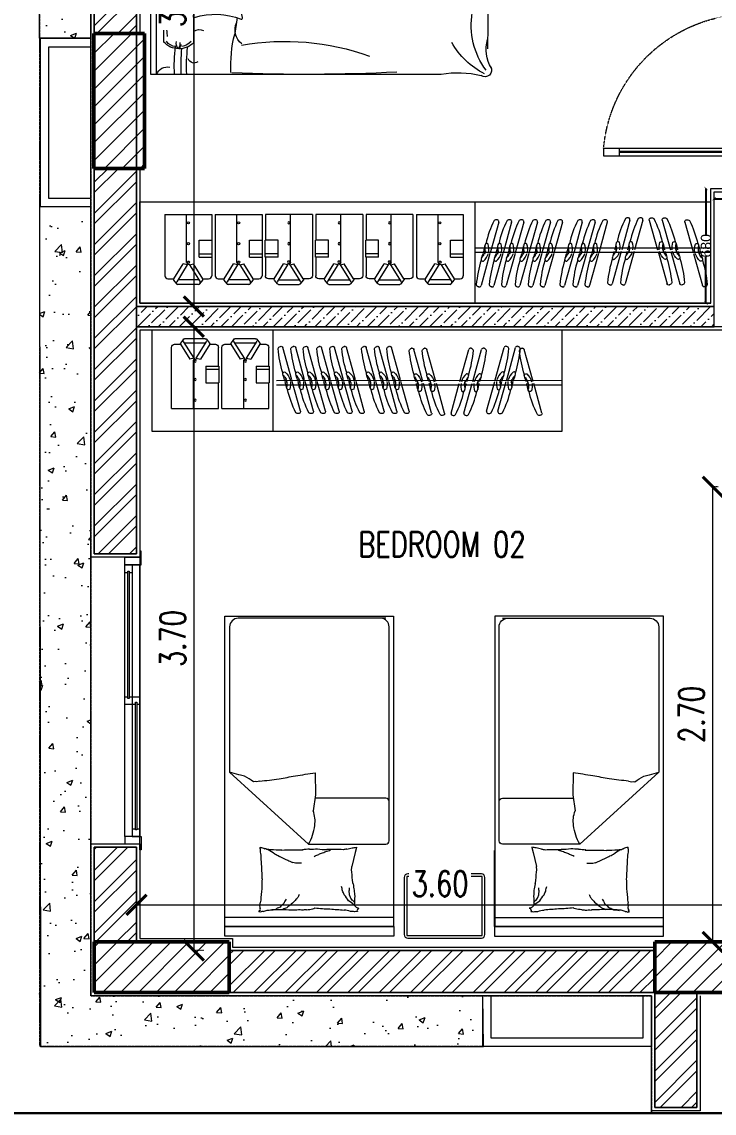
# Model space of a CAD drawing. Header units: metres. Extents: x 0 to 104350, y 982 to 43174.
# Drawn here: x 3821 to 7926, y 14509 to 20983 of the extents above; entities that cross this region are included whole.
import ezdxf
from ezdxf.xclip import XClip

# ---------------------------------------------------------------- set-up
doc = ezdxf.new("R2010")
doc.units = ezdxf.units.M
doc.header["$XCLIPFRAME"] = 2
doc.linetypes.add('DASHED2', pattern=[0.375, 0.25, -0.125])
doc.linetypes.add('DOT2', pattern=[0.125, 0, -0.125])
doc.layers.get('0').update_dxf_attribs({"lineweight": 30})
for name, color, linetype, lineweight in [('04-TYPE A-01-TYPICAL FLOOR$0$A-FURN', 8, 'Continuous', 0), ('A-ANNO-DIMS', 1, 'Continuous', 0), ('A-ANNO-HATCH', 9, 'Continuous', 9), ('A-CLNG-GRID', 2, 'Continuous', 5), ('A-DOOR', 1, 'Continuous', 5), ('A-DOOR-FRAM', 1, 'Continuous', 0), ('A-ELEV-BACK', 1, 'Continuous', 0), ('A-FLOR-OVHD', 1, 'DASHED2', 0), ('A-FURN', 8, 'Continuous', 0), ('A-FURN-WKSF', 1, 'Continuous', 15), ('A-ROOM-NMBR', 1, 'Continuous', 0), ('A-WALL', 3, 'Continuous', 18), ('A-WINDOW', 10, 'Continuous', 5), ('dimensions', 90, 'Continuous', 30), ('G-ANNO-HATCH', 8, 'Continuous', 0), ('HATCH', 8, 'Continuous', 0), ('S-COLS', 52, 'Continuous', 9)]:
    doc.layers.add(name, color=color, linetype=linetype, lineweight=lineweight)
doc.styles.add('$2$08-M-BLDG-1_50', font='romans.shx', dxfattribs={"width": 0.75, "height": 150})
doc.styles.add('Al-Jazi-text-100', font='romans.shx', dxfattribs={"width": 0.75, "height": 150})
doc.styles.get("Standard").update_dxf_attribs({"font": 'arial.ttf'})
doc.dimstyles.new('Al-Jazi-DIM 100', dxfattribs={"dimtxt": 150, "dimasz": 120, "dimexe": 0, "dimexo": 150, "dimgap": 50, "dimtad": 1, "dimlfac": 0.001, "dimzin": 1, "dimdsep": 46, "dimtxsty": 'Al-Jazi-text-100', "dimblk": 'ARCHTICK', "dimcen": 150, "dimclrd": 1, "dimclre": 256, "dimclrt": 2, "dimadec": 0, "dimazin": 0, "dimtfac": 1, "dimtix": 1, "dimtmove": 2, "dimatfit": 2, "dimfxl": 150, "dimtfill": 1, "dimtolj": 1, "dimlwd": 5, "dimlwe": 5, "dimarcsym": 0})
doc.dimstyles.new('ISO-25', dxfattribs={"dimtxt": 60, "dimasz": 20, "dimexe": 1.25, "dimexo": 0.625, "dimgap": 0.1, "dimtad": 0, "dimtxsty": 'Standard', "dimblk": 'ARCHTICK', "dimcen": 2.5, "dimse1": 1, "dimse2": 1, "dimadec": 0, "dimazin": 0, "dimtfac": 1, "dimtmove": 0, "dimatfit": 3, "dimldrblk": 'ARCHTICK', "dimfxl": 1, "dimarcsym": 0})
pattern_1 = [(45, (-188201.82, 35283.02), (-92.807765, 92.807765), []), (45, (-188139.95, 35283.02), (-92.807765, 92.807765), [])]
pattern_2 = [(50, (0, 0), (358.6301, -31.37607), [37.5, -412.5]), (355, (0, 0), (-69.3757, 376.0961), [30, -330]), (100.45144, (29.9, -2.6), (289.2544, 344.72), [31.8701, -350.5711]), (46.1842, (0, 100), (533.6207, -82.7596), [56.25, -618.75]), (96.63564, (44.47, 93.1), (467.331, 487.0593), [47.8052, -525.8569]), (351.18416, (0, 100), (467.331, 487.0593), [45, -495]), (21, (50, 75), (298.4535, -201.30945), [37.5, -412.5]), (326, (50, 75), (121.6577, 362.575), [30, -330]), (71.45144, (74.87, 58.22), (420.1112, 161.2656), [31.8701, -350.5711]), (37.5, (0, 0), (6.07993, 166.44693), [0, -326, 0, -335, 0, -331.25]), (7.5, (0, 0), (131.53477, 197.20586), [0, -191, 0, -318.5, 0, -126.25]), (327.5, (-111.5, 0), (266.91122, -11.27744), [0, -125, 0, -390, 0, -517.5]), (317.5, (-161.5, 0), (291.5931, 50.0525), [0, -162.5, 0, -259, 0, -367.5])]
pattern_3 = [(45, (116748.97, -54336.016), (-53.033, 53.033), [])]

# ---------------------------------------------------------------- blocks, each defined once
blk = doc.blocks.new('*U118')
for p, q in [((-5314.1, 135750.6), (-5249.2, 135754.1)), ((-5251.2, 134852.7), (-5299.1, 135751.4)), ((-5201.2, 134855.4), (-5249.2, 135754.1)), ((-5243.9, 135654.2), (-5293.8, 135651.6)), ((-5271.3, 135652.8), (-5234.1, 134955.1)), ((-5266.3, 135653), (-5229.1, 134955.4)), ((-5206.6, 134956.6), (-5256.6, 134953.9)), ((-5201.2, 134855.4), (-5251.2, 134852.7))]:
    blk.add_line(p, q)
at = {"linetype": 'DASHED2'}
blk.add_arc((-5341.8, 135819.4), 974.2, 278.29264, 1.87026, dxfattribs=at)
at = {"layer": 'A-DOOR-FRAM'}
for p, q in [((-4399.9, 135977.4), (-4349.9, 135980.1)), ((-4349.9, 135980.1), (-4340.5, 135802.6)), ((-5348.5, 135926.8), (-5298.6, 135929.5)), ((-5339, 135749.3), (-5348.5, 135926.8)), ((-5339, 135749.3), (-5314.1, 135750.6)), ((-4340.5, 135802.6), (-4365.4, 135801.2))]:
    blk.add_line(p, q, dxfattribs=at)
for points in [[(-4399.9, 135977.4), (-4393.1, 135849.8), (-4368.1, 135851.2), (-4365.4, 135801.2)], [(-5298.6, 135929.5), (-5291.8, 135801.9), (-5316.7, 135800.6), (-5314.1, 135750.6)]]:
    blk.add_lwpolyline(points, dxfattribs=at)
blk = doc.blocks.new('A$Cf898de4d')
for p, q in [((0, 0), (1600, 0)), ((1600, 0), (1600, -712.5)), ((0, -34.6), (1600, -34.6)), ((189.7, -79.1), (800, -79.1)), ((1410.3, -79.1), (800, -79.1)), ((544.9, -208.7), (546.3, -183.7)), ((934.3, -208.7), (935.8, -183.7)), ((187.1, -256.9), (404.6, -256.9)), ((690.1, -210), (672.4, -238.7)), ((1079.5, -210), (1061.8, -238.7)), ((1412.9, -256.9), (1101.2, -256.9)), ((731.1, -304.3), (732.5, -279.3)), ((876.2, -305.6), (858.5, -334.3)), ((1600, -712.5), (1600, -1723.3)), ((0, -786.8), (0, -1991))]:
    blk.add_line(p, q)
blk.add_lwpolyline([(0, 0), (0, -786.8)])
for points in [[(382.3, -320.7, 0.060098), (392.3, -310.7, 0.16247), (395, -303.2, -0.120018), (411, -243.5, 0.060072), (415.3, -232.8, 0.13107), (415.3, -206.1, 0.024415), (414.6, -204.2, -0.070398), (411.9, -191.7, -0.528689), (413.7, -190.3, 0.069388), (416.7, -190.8, 0.158233), (462.7, -176.8, -0.085461), (478.7, -169.4, -0.147196), (684.6, -174.7, -0.10985), (706.9, -188, 0.179095), (733.9, -199.4, 2.318897)], [(412.4, -190.5, 0.117141), (428.3, -202.2, 0.025084), (503.4, -213.7, -0.033691)], [(609.6, -217.2, 0.46905), (647.4, -189.7, -0.420988), (651.7, -186, -0.857652), (653.5, -214.1, -0.548526)], [(795.2, -254.2, -0.022869), (800.4, -243.5, 0.060072), (804.7, -232.8, 0.13107), (804.7, -206.1, 0.024415), (804.1, -204.2, -0.070398), (801.3, -191.7, -0.528689), (803.1, -190.3, 0.069388), (806.1, -190.8, 0.158233), (852.1, -176.8, -0.085461), (868.1, -169.4, -0.147196), (1074, -174.7, -0.10985), (1096.4, -188, 0.179095), (1123.3, -199.4, 2.318897)], [(801.8, -190.5, 0.117141), (817.7, -202.2, 0.025084), (892.8, -213.7, -0.033691)], [(999.1, -217.2, 0.46905), (1036.8, -189.7, -0.420988), (1041.1, -186, -0.857652), (1042.9, -214.1, -0.548526)], [(380.7, -326.7, 0.274893), (400.8, -306.9, -0.051436), (408.7, -286, 0.086628), (414.4, -266.9, -0.040196), (419.9, -239.7, 0.184744), (416.6, -201.7, 2.554464)], [(488, -242.5, 0.198519), (502.3, -215, -0.826402), (505.6, -214.6, -0.095956), (506, -218, -0.242899), (497, -232, 17.523452)], [(584.7, -217.7, 0.083557), (551.2, -219.6, -0.203162), (531.7, -241.5, 0.208037), (548.7, -207.4, -0.124669), (494.4, -212.8, -0.965934)], [(568.4, -416.3, 0.060098), (578.5, -406.3, 0.16247), (581.1, -398.8, -0.120018), (597.1, -339.1, 0.060072), (601.4, -328.4, 0.13107), (601.4, -301.8, 0.024415), (600.8, -299.8, -0.070398), (598, -287.4, -0.528689), (599.9, -285.9, 0.069388), (602.8, -286.4, 0.158233), (648.8, -272.4, -0.085461), (664.8, -265, -0.147196), (870.7, -270.3, -0.10985), (893.1, -283.6, 0.179095), (920, -295.1, 2.318897)], [(584.7, -217.7, 0.008229), (609.6, -217.2, -0.033691)], [(636.5, -211.1, 0.099719), (653.5, -214.1, -0.102691)], [(652.8, -214.3, 0.010168), (683.5, -210.8, -0.033691), (714.4, -208.7, 0.220869), (735.9, -198.7, 0.288972)], [(805.6, -255.4, -0.023398), (809.3, -239.7, 0.184744), (806, -201.7, 2.554464)], [(877.4, -242.5, 0.198519), (891.7, -215, -0.826402), (895, -214.6, -0.095956), (895.4, -218, -0.242899), (886.4, -232, 17.523452)], [(974.1, -217.7, 0.083557), (940.6, -219.6, -0.203162), (921.1, -241.5, 0.208037), (938.2, -207.4, -0.124669), (883.9, -212.8, -0.965934)], [(974.1, -217.7, 0.008229), (999.1, -217.2, -0.033691)], [(1007.8, -395.2, 0.069098), (982.7, -283.2, -0.658965), (994.3, -272.1, 0.049789), (1043.6, -287.5, 0.103757), (1078.2, -287.4, -0.055725), (1193.6, -275.8, 0.11866), (1218.1, -270.2, -0.016811), (1253.9, -253.9, -0.70791), (1263.4, -260.9, 0.16964), (1273.6, -536.9, -0.664036), (1264.5, -545.7, -0.023706), (1194.6, -530.7, 0.134834), (1131.5, -531.2, -0.012748), (1044.2, -553.6)], [(1025.9, -211.1, 0.099719), (1042.9, -214.1, -0.102691)], [(1042.3, -214.3, 0.010168), (1072.9, -210.8, -0.033691), (1103.8, -208.7, 0.220869), (1125.3, -198.7, 0.288972)], [(394.3, -307, -0.032543), (384, -274.8, 0.658965), (368.1, -272.2, -0.074753), (276.6, -376.4, -0.100988), (244.9, -393.7, 0.270711), (175.8, -468.7, 0.276825), (177.7, -474.4, 0.014937), (260.1, -540.5, -0.134834), (298.6, -590.5, 0.023706), (328.8, -655.3, 0.664036), (341.4, -657.2, 0.035987), (392.4, -589.1, -0.118631), (412.4, -569.9, 0.132738), (460.4, -521.3)], [(376.7, -327.8, -0.145733), (373.3, -320.1, -0.488583), (375.1, -318.3, 0.012138), (378.8, -318.7, 0.125673), (386.1, -317.4, 0.750706)], [(566.9, -422.3, 0.274893), (587, -402.5, -0.051436), (594.9, -381.6, 0.086628), (600.6, -362.5, -0.040196), (606, -335.3, 0.184744), (602.7, -297.3, 2.554464)], [(598.5, -286.1, 0.117141), (614.4, -297.8, 0.025084), (689.6, -309.3, -0.033691)], [(674.1, -338.1, 0.198519), (688.4, -310.6, -0.826402), (691.8, -310.2, -0.095956), (692.1, -313.6, -0.242899), (683.1, -327.7, 17.523452)], [(770.8, -313.3, 0.083557), (737.3, -315.2, -0.203162), (717.8, -337.1, 0.208037), (734.9, -303, -0.124669), (680.6, -308.4, -0.965934)], [(766.1, -327.8, -0.145733), (762.7, -320.1, -0.488583), (764.5, -318.3, 0.012138), (768.2, -318.7, 0.125673), (775.6, -317.4, 0.750706)], [(770.8, -313.3, 0.008229), (795.8, -312.8, -0.033691)], [(795.8, -312.8, 0.46905), (833.5, -285.3, -0.420988), (837.8, -281.7, -0.857652), (839.6, -309.7, -0.548526)], [(822.6, -306.7, 0.099719), (839.6, -309.7, -0.102691)], [(839, -309.9, 0.010168), (869.6, -306.4, -0.033691), (900.6, -304.3, 0.220869), (922, -294.3, 0.288972)], [(443, -527, -0.013884), (424.3, -545, -0.174178), (414.4, -549.1, -0.104076), (407.4, -548, -0.389829), (404.4, -542, -0.296089), (412.4, -535, 0.036701), (426.4, -532, 0.040547), (555.3, -482.7, 0.70791), (555.1, -470.8, 0.016811), (520.5, -452, -0.11866), (501.3, -435.9, 0.048791), (433.2, -360.4, -0.103757)], [(745.3, -648.4, 0.128392), (677.8, -785.3, -0.70791), (666.2, -787.9, 0.16964), (450.9, -615, -0.664036), (450.2, -602.3, 0.184649), (626.1, -385.1, -0.662242), (639.4, -383, -0.078539), (743.2, -504, 0.1736), (774.1, -528.6, 0.02159), (851.7, -551.6, -0.697276), (853.7, -569.3, 0.093019), (784.9, -621.3, -0.216632), (706.1, -655.2, 2.511293)], [(890.7, -428.3, -0.263265), (925.9, -430.1, 0.026108), (947.1, -442.1, -0.027613), (921.1, -423.5, 0.089259), (1033.6, -381.4, -0.662242), (1044.7, -389, 0.162037), (1076.1, -650.6, -0.676499), (1062.9, -664.9, 0.160513), (988.9, -661.3, -0.07473), (926.8, -668.7, 0.187721), (817, -707.8, -0.70791), (806.8, -701.7, 0.010003), (812.9, -634.9, 0.07079), (810.3, -597.3, -0.099539)], [(562.8, -423.5, -0.145733), (559.4, -415.7, -0.488583), (561.2, -413.9, 0.012138), (564.9, -414.3, 0.125673), (572.3, -413, 0.750706)], [(791, -534.3, -0.057807), (785, -474.6, 0.173425), (771.7, -435.5, -0.589988), (778.9, -418.3, -0.137312), (929.9, -443.1, -0.137312)]]:
    blk.add_lwpolyline(points, format="xyb")
for centre, radius, start, end in [((-131.8, -199.2), 205.1, 355.72535, 50.36952), ((-4.1, -134.2), 100.9, 21.26181, 80.76176), ((1627.1, -102.4), 70.4, 111.75985, 190.05332), ((273, -169.2), 122.7, 132.76255, 225.60716), ((239.2, -156.9), 76.6, 125.31306, 174.46277), ((507.2, 2303.9), 2390.5, 265.4722, 274.5278), ((1215.3, -1513.1), 1420.3, 83.51214, 97.86361), ((1360.8, -156.9), 76.6, 5.53723, 54.68694), ((1327, -169.2), 122.7, 314.39284, 47.23745), ((144.1, -164.4), 9.99, 314.89662, 45.10338), ((183.9, -203.2), 50.6, 78.88473, 130.29413), ((145.6, -164.1), 11.4, 302.55584, 60.52938), ((180.1, -121.9), 52.6, 236.88075, 278.52214), ((170.9, -159.4), 20.4, 200.8214, 282.85098), ((285.4, -154.2), 126.8, 195.0275, 223.41761), ((1416.1, -203.2), 50.6, 49.70587, 101.11527), ((1314.6, -154.2), 126.8, 316.58239, 344.9725), ((1419.9, -121.9), 52.6, 261.47786, 303.11925), ((1429.1, -159.4), 20.4, 257.14902, 339.1786), ((1548.2, -1086.1), 944.8, 86.74413, 96.76378), ((1454.4, -164.1), 11.4, 119.47062, 237.44416), ((1455.9, -164.4), 9.99, 134.89662, 225.10338), ((1548.2, -1126), 944.8, 86.74413, 96.05626), ((429.9, -1139.2), 972.1, 105.61073, 116.24447), ((429.9, -1172.6), 972.1, 105.5094, 116.24447), ((429.9, -1172.6), 939.4, 102.89602, 117.23329), ((732.1, -271.1), 24.9, 133.82698, 162.67382), ((672.1, -208.6), 61.8, 313.82698, 333.38236), ((829.6, -287.5), 114.4, 144.03808, 153.38236), ((736, -202.1), 3.37, 31.97023, 152.8183), ((720.5, -208.3), 20.5, 324.03808, 9.23566), ((727.9, -207.1), 12.9, 9.23566, 31.97023), ((1121.5, -271.1), 24.9, 133.82698, 162.67382), ((1061.6, -208.6), 61.8, 313.82698, 333.38236), ((1219, -287.5), 114.4, 144.03808, 153.38236), ((1125.4, -202.1), 3.37, 31.97023, 152.8183), ((1109.9, -208.3), 20.5, 324.03808, 9.23566), ((1117.4, -207.1), 12.9, 9.23566, 31.97023), ((1398.7, -289.4), 63.1, 148.95487, 204.13158), ((1548.2, -1126), 912.1, 86.74413, 96.90965), ((1496.9, -259.1), 37.2, 324.63691, 69.21417), ((84.3, -367.2), 59.9, 114.20135, 212.31767), ((-574.5, -407.4), 726.6, 3.7494, 9.57632), ((199.6, -316.6), 53.8, 105.58942, 204.1658), ((660.6, -307.8), 30.4, 305.04578, 328.85905), ((696.8, -303.4), 13.8, 147.91873, 228.0377), ((698.6, -297.5), 15.8, 202.36733, 219.58207), ((690.3, -304.3), 5.05, 219.58207, 264.47755), ((604, -273.6), 96.6, 328.85905, 335.79011), ((689.6, -312.1), 2.75, 335.79011, 84.47755), ((1015.8, -383.1), 114.4, 144.03808, 153.38236), ((922.2, -297.7), 3.37, 31.97023, 152.8183), ((906.6, -303.9), 20.5, 324.03808, 9.23566), ((914.1, -302.7), 12.9, 9.23566, 31.97023), ((1088, -297.5), 15.8, 202.36733, 219.58207), ((1133, -332.7), 69, 132.636, 147.91873), ((1079.8, -304.3), 5.05, 219.58207, 264.47755), ((1058.1, -251.3), 41.6, 312.636, 342.67382), ((-77.4, -416.8), 115.5, 0.29607, 42.61782), ((415.7, -301.7), 47, 213.84605, 245.78716), ((1533.9, 2184.9), 2773.4, 245.78716, 246.44314), ((468.5, -258.8), 107.5, 246.44314, 260.57968), ((533.2, 131.4), 503.1, 260.57968, 264.09621), ((520.1, 4.4), 375.4, 264.09621, 271.25941), ((519.5, 31.4), 402.4, 271.25941, 279.37603), ((459.2, 396.8), 772.7, 279.37603, 280.54129), ((909.5, 4.4), 375.4, 264.09621, 271.25941), ((929.7, -428.3), 69, 132.636, 147.91873), ((854.8, -346.9), 41.6, 312.636, 342.67382), ((918.3, -366.7), 24.9, 133.82698, 162.67382), ((858.3, -304.2), 61.8, 313.82698, 333.38236), ((908.9, 31.4), 402.4, 271.25941, 279.37603), ((848.6, 396.8), 772.7, 279.37603, 281.56077), ((601.9, -397.3), 47, 213.84605, 245.78716), ((1720, 2089.3), 2773.4, 245.78716, 246.16822), ((846.8, -403.4), 30.4, 305.04578, 328.85905), ((883, -399), 13.8, 147.91873, 228.0377), ((884.8, -393.1), 15.8, 202.36733, 219.58207), ((876.5, -399.9), 5.05, 219.58207, 264.47755), ((790.1, -369.2), 96.6, 328.85905, 335.79011), ((875.7, -407.7), 2.75, 335.79011, 84.47755), ((429.9, -1260.5), 779.4, 105.58121, 118.78638), ((516.2, -565.7), 61.8, 58.07329, 121.41077), ((705.6, -64.2), 402.4, 271.25941, 279.37603), ((645.3, 301.2), 772.7, 279.37603, 280.28511), ((985.4, 1920.1), 2449.5, 276.53344, 279.10123), ((1336.5, -609.7), 108.5, 38.86835, 112.62246), ((1548.2, -1228.3), 752.1, 86.74413, 104.22461), ((-8870.5, -923.7), 10472.2, 357.06508, 2.41219), ((-4290.8, -1138.7), 4381.5, 356.25626, 7.36042), ((2904.4, -796.2), 1498.7, 170.12642, 199.61689), ((-8188.3, -1318.4), 8210, 356.1882, 3.8118), ((2186.3, -1823), 594.7, 170.34292, 193.3596), ((1190.4, -2184.8), 455.7, 26.55633, 60.91825), ((330.5, -2225.1), 401.3, 99.64014, 142.52059), ((1308.1, -2353.6), 451.9, 53.55845, 99.34515), ((317.2, 1812.8), 3815.1, 265.2836, 275.43922), ((1194.1, 9758.2), 11758.9, 267.48867, 271.24451), ((1453.3, -2207.9), 217.2, 59.04426, 105.8485), ((1575.6, -1983.6), 39.6, 241.07797, 35.81046)]:
    blk.add_arc(centre, radius, start, end)
blk = doc.blocks.new('A$C5d208158')
at = {"layer": '04-TYPE A-01-TYPICAL FLOOR$0$A-FURN'}
blk.add_blockref('A$Cf898de4d', (-800, 0), dxfattribs=at)
blk = doc.blocks.new('Suite layout 2$0$A$C62D367FD')
at = {"color": 0}
for p, q in [((52.1, 200.3), (105.2, 391.5)), ((117.9, 398.7), (119.4, 398.2)), ((79.3, 184.9), (84.6, 203.9)), ((81.2, 184.4), (86.5, 203.4)), ((86.5, 203.4), (84.6, 203.9)), ((0.4, 14), (49.2, 190)), ((81.2, 184.4), (79.3, 184.9)), ((7.5, 1.3), (9.1, 0.9))]:
    blk.add_line(p, q, dxfattribs=at)
for centre, radius, start, end in [((115.1, 388.7), 10.3, 74.48572, 164.48572), ((114.9, 379.6), 19.2, 17.88294, 76.34765), ((-561.5, 448.4), 697.4, 342.69194, 354.82021), ((153.8, 173.6), 95.9, 130.84683, 163.94826), ((174.4, 161.1), 98.1, 136.66118, 154.524), ((95, 236.6), 10.3, 341.29873, 112.81413), ((-2571.3, 1060.3), 2800.9, 342.11866, 342.82811), ((-557, 292.4), 651.4, 333.79158, 346.72964), ((154.2, 175.3), 95.9, 171.21355, 198.12462), ((71.4, 151.5), 10.3, 216.15731, 347.67271), ((178.4, 175.4), 98.1, 174.44744, 192.31026), ((-2638, 820.1), 2800.9, 346.14333, 346.99767), ((10.3, 11.2), 10.3, 164.48572, 254.48572), ((14.8, 19.2), 19.2, 252.62379, 311.0885)]:
    blk.add_arc(centre, radius, start, end, dxfattribs=at)
blk = doc.blocks.new('Suite layout 2$0$sh')
at = {"color": 0}
for p, q in [((181012, 51157.8), (181305.9, 51157.8)), ((181012, 51157.8), (181012, 50774.5)), ((181148.1, 50856.4), (181148.1, 51158.7)), ((181305.9, 51157.8), (181305.9, 50997.2)), ((181226.8, 50891.1), (181226.8, 50997.2)), ((181226.8, 50997.2), (181308.1, 50997.2)), ((181308.1, 50891.1), (181308.1, 50997.2)), ((181068.7, 50754.4), (181127, 50848.4)), ((181152.9, 50842.8), (181127, 50848.4)), ((181152.9, 50843.7), (181152.9, 50849.6)), ((181158.8, 50847.7), (181166.7, 50847.7)), ((181166.7, 50842.8), (181192.6, 50848.4)), ((181166.7, 50843.7), (181166.7, 50847.7)), ((181250.7, 50754.9), (181192.6, 50848.4)), ((181226.8, 50911.6), (181308.1, 50911.6)), ((181226.8, 50891.1), (181308.1, 50891.1)), ((181305.9, 50891.1), (181305.9, 50774.5)), ((181152.9, 50842.8), (181086.7, 50736.6)), ((181152.9, 50842.8), (181152.9, 50843.7)), ((181166.7, 50842.8), (181166.7, 50843.7)), ((181166.7, 50842.8), (181233.2, 50736.4)), ((181031.6, 50754.9), (181069, 50754.9)), ((181086.9, 50723.1), (181068.3, 50747.3)), ((181226.1, 50747.7), (181093.5, 50747.6)), ((181223.1, 50720.2), (181093.8, 50720.2)), ((181231, 50723.1), (181249.5, 50747.3)), ((181250.7, 50754.9), (181286.3, 50754.9))]:
    blk.add_line(p, q, dxfattribs=at)
for centre in [(181159.5, 51105.5), (181159.5, 50974.9), (181160.3, 50859.9)]:
    blk.add_circle(centre, 6.49, dxfattribs=at)
for centre, radius, start, end in [((181158.8, 50857.5), 9.79, 180, 270), ((181031.6, 50774.5), 19.6, 180, 270), ((181071.9, 50750.7), 4.9, 130.94377, 224.08598), ((181093.8, 50730), 9.79, 137.19211, 270), ((181223.3, 50731.3), 11.1, 268.97168, 27.13058), ((181242.4, 50752.2), 8.65, 325.14054, 17.78077), ((181286.3, 50774.5), 19.6, 270, 0)]:
    blk.add_arc(centre, radius, start, end, dxfattribs=at)
blk = doc.blocks.new('ERG')
at = {"layer": 'A-FURN'}
for p, q in [((19233.6, 4934.5), (19233.6, 5934.5)), ((19233.6, 5934.5), (21073.6, 5934.5)), ((19285.9, 4934.5), (19285.9, 5934.5)), ((19722.1, 5438), (20149.5, 5906.1)), ((21011.4, 5906.1), (20149.5, 5906.1)), ((21073.6, 5934.5), (21073.6, 4934.5)), ((21061.4, 4980.3), (21061.4, 5856.1)), ((19722.1, 5438), (19722.1, 4980.3)), ((20015.1, 5396.9), (19919.7, 5410.5)), ((19994.7, 4980.3), (19994.7, 5399.8)), ((20145.3, 5398.6), (20015.1, 5396.9)), ((19671.9, 5161.3), (19589.3, 5181.9)), ((19701.9, 5153.8), (19671.9, 5161.3)), ((21073.6, 4934.5), (19233.6, 4934.5)), ((19233.7, 4933.2), (19683.7, 4933.2)), ((19742.1, 4960.3), (21011.4, 4960.3))]:
    blk.add_line(p, q, dxfattribs=at)
blk.add_lwpolyline([(19233.6, 4933.2), (19175.7, 4933.2), (19175.7, 5934.5), (19233.6, 5934.5)], close=True, dxfattribs=at)
for centre, radius, start, end in [((18384.9, 6409.9), 1835.1, 342.26361, 344.06481), ((21011.4, 5856.1), 50, 360, 90), ((19492, 5997.9), 657.4, 344.06481, 347.07446), ((20034.6, 5757), 58.1, 349.27244, 7.73038), ((19567.2, 6119.8), 633.7, 325.94018, 331.50705), ((19295.8, 5732.8), 25.1, 338.21169, 355.69746), ((19294.2, 5708.7), 28.9, 355.69746, 30.65125), ((19319.6, 5734.1), 3.42, 289.56396, 338.21169), ((19325.1, 5732.4), 2.32, 168.10694, 289.56396), ((19376.7, 5711.5), 53.9, 185.25918, 210.65125), ((19324.3, 5726.2), 4.28, 348.10694, 68.0096), ((19334.2, 5710.8), 15.6, 68.0096, 111.42098), ((19344.6, 5757.7), 32.8, 261.86651, 291.42098), ((19408.2, 5967.8), 246, 257.89054, 261.86651), ((19346.9, 5527.7), 198.3, 77.89054, 82.3191), ((19334.9, 4810.1), 913.1, 82.3191, 86.63125), ((19476.2, 5036.5), 678.7, 86.63125, 91.63308), ((19588.9, 4350.8), 1365.2, 91.63308, 93.05495), ((20383.5, -7894.6), 13635.6, 93.05495, 93.50485), ((19712.6, 5405.3), 321.2, 93.50485, 99.99835), ((19698.5, 5744.4), 19.3, 253.30223, 279.99835), ((19768.2, 5675.1), 76.7, 152.71588, 163.77884), ((19786.8, 5699.5), 87.5, 163.77884, 172.8796), ((19703.2, 5725.2), 1.32, 172.8796, 253.30223), ((19902.7, 5701.9), 194.2, 7.73038, 13.1904), ((27668.3, 6613.4), 7624.8, 186.66791, 187.53886), ((19233.1, 5645.5), 99.2, 355.78412, 15.93524), ((20150.7, 5711.3), 820.8, 181.90788, 185.25918), ((19251.8, 5579.8), 99.2, 15.93524, 36.08636), ((20827.5, 5621.1), 1494.3, 179.42426, 181.90788), ((19382.7, 5777.1), 312.6, 327.86502, 333.50152), ((19071.8, 6064.1), 728.6, 324.17371, 327.86502), ((18523.3, 5668.3), 1164, 356.42602, 359.71345), ((19545, 5695), 145.9, 347.13096, 356.42602), ((19650.4, 5706.7), 45.3, 332.71588, 347.13096), ((20204.2, 5498.2), 873.2, 175.19815, 179.42426), ((19126.1, 5483.6), 234, 20.86028, 27.23958), ((19288.7, 5526.9), 99.2, 36.08636, 53.82335), ((19337.5, 5491.3), 99.2, 53.82335, 71.56034), ((18342.4, 6200.8), 1432.3, 333.50152, 335.67347), ((13967.3, 5498.9), 5718.5, 359.71345, 0.97037), ((22661.9, 6039.9), 2588, 189.49502, 191.67413), ((19041.6, 5494.2), 289.7, 355.19815, 2.53858), ((19284.6, 5519.3), 76.8, 27.23958, 38.38856), ((19070.2, 5283.3), 391.6, 38.38856, 43.8115), ((19235.4, 5351.6), 225.2, 43.8115, 50.96506), ((19374.5, 5464.1), 49.3, 50.96506, 61.68323), ((19336.7, 5498.7), 272.1, 355.91722, 3.5552), ((19554, 5536), 58, 339.32571, 355.91722), ((19150.2, 5740.6), 506.6, 335.67347, 339.32571), ((23873.6, 6022.2), 3780.1, 187.69199, 189.49502), ((19180.4, 5443), 152.4, 2.53858, 10.18987), ((19858.9, 5505.9), 529.3, 186.08669, 190.18987), ((19327.3, 5318.1), 200.2, 61.68323, 66.99723), ((19694, 5467), 8.86, 126.0617, 158.10205), ((18476.3, 5376.2), 1216.5, 2.60963, 4.61758), ((19352.3, 5412.6), 14.3, 181.5255, 234.02764), ((20020.6, 5311.3), 682.7, 172.45314, 180), ((20326.8, 5699), 738.7, 203.4844, 205.31107), ((20345.6, 5655.9), 738.7, 201.65774, 203.4844), ((19919.8, 5339.8), 230.1, 168.44143, 182.74906), ((21094.6, 5499), 1404.8, 182.74906, 184.61758), ((19874.6, 5712.1), 313.6, 240.90619, 262.23076), ((19857.7, 5579.6), 180.1, 261.86441, 290.14884), ((20759.9, 5150.6), 1431, 173.55252, 176.92457), ((20364.7, 5607.2), 738.7, 199.42798, 201.65774), ((20383.8, 5553), 738.7, 197.19822, 199.42798), ((19053.4, 5294.5), 637.5, 354.47677, 3.07801), ((19161.7, 5189.4), 161.1, 351.5628, 360), ((19029.5, 5272.1), 304.8, 344.25601, 351.5628), ((19261.2, 5265.5), 139.9, 315.09761, 332.7964), ((19321.3, 5325.8), 139.9, 297.39882, 315.09761), ((19366.8, 5227), 52.6, 295.35511, 311.4429), ((19345.5, 5327.8), 151.1, 291.81492, 295.35511), ((19344, 5385.9), 205.6, 288.77989, 291.81492), ((19380.6, 5361.2), 139.9, 286.51497, 297.39882), ((19420.4, 5251.2), 56.2, 270, 288.77989), ((19461.7, 5286.6), 91.5, 255.31489, 270), ((19431.3, 5376.2), 139.9, 275.63112, 286.51497), ((19478, 5836.2), 658.8, 272.66488, 278.00505), ((19586.2, 5249.6), 67.7, 255.9548, 272.66488), ((19573.7, 5197.4), 119.7, 6.43405, 17.38641), ((19919.2, 5248.7), 229.7, 189.4841, 197.38641), ((19970.1, 5199.3), 270.8, 184.08294, 189.4841), ((19232.4, 5148.1), 90.4, 360, 11.27237), ((19328.7, 5136.4), 13.1, 11.27237, 116.58052), ((19375.7, 5136.3), 34.2, 116.58052, 175.59979), ((19360.1, 4674.9), 491.8, 83.76763, 90), ((19316.9, 5232.6), 89.9, 311.4429, 323.73593), ((19447.8, 4962.8), 204, 90, 99.68436), ((19634.1, 4304.6), 882, 99.68436, 102.19838), ((19441.6, 5488.1), 317.1, 278.00505, 282.19838), ((19702.8, 5153.8), 0.917, 75.95506, 184.08294), ((21011.4, 5010.3), 50, 270, 0), ((19742.1, 4980.3), 20, 180, 270), ((19974.7, 4980.3), 20, 270, 360)]:
    blk.add_arc(centre, radius, start, end, dxfattribs=at)
blk = doc.blocks.new('*U122')
for p, q in [((-0.235, 0.0895), (1.376, 0.0895)), ((-0.235, 0.0448), (-0.235, 0.0895)), ((0.5485, 0.0895), (0.5485, 0.026)), ((0.5935, 0.0895), (0.5935, 0.071)), ((1.331, 0.0895), (1.331, 0.071)), ((1.376, 0.0895), (1.376, 0.0448)), ((1.376, 0.0448), (-0.235, 0.0448)), ((1.376, 0.0448), (-0.235, 0.0448)), ((-0.235, 0.0448), (-0.235, 0)), ((-0.235, 0), (1.376, 0)), ((-0.19, 0.0445), (-0.19, 0.026)), ((-0.19, 0.018), (-0.19, 0)), ((0.5485, 0.018), (0.5485, 0)), ((0.5935, 0.063), (0.5935, 0)), ((1.331, 0.063), (1.331, 0.0448)), ((1.376, 0), (1.376, 0.0448))]:
    blk.add_line(p, q)
for points in [[(-0.235, 0.0895), (-0.28, 0.0895), (-0.28, 0), (-0.235, 0)], [(-0.235, 0.0895), (1.376, 0.0895), (1.376, 0), (-0.235, 0)], [(0.582, 0.071), (1.3372, 0.071), (1.3372, 0.063), (0.582, 0.063)], [(1.376, 0.0895), (1.421, 0.0895), (1.421, 0), (1.376, 0)], [(-0.315, 0), (-0.235, 0), (-0.235, -0.0069), (-0.315, -0.0069)], [(-0.1963, 0.026), (0.5607, 0.026), (0.5607, 0.018), (-0.1963, 0.018)], [(1.4559, 0), (1.376, 0), (1.376, -0.0069), (1.4559, -0.0069)]]:
    blk.add_lwpolyline(points, close=True)
blk = doc.blocks.new('hjnhgfhgn')
at = {"layer": 'A-FLOR-OVHD'}
blk.add_lwpolyline([(101258.6, -22508.8), (101258.6, -20378.8), (97631.8, -20378.6), (97631.8, -11761.8), (99489.7, -11762.1), (99489.7, -9248.8), (101865.4, -9248.8), (101865.4, -9548.8), (99789.7, -9548.8), (99789.7, -12068.8), (97935.6, -12068.8), (97935.6, -14397.7), (97935.6, -20078.8), (101258.6, -20078.8), (101258.6, -22838.8)], dxfattribs=at)
blk = doc.blocks.new('B GF')
at = {"layer": 'A-ANNO-HATCH', "true_color": 0x939598}
h = blk.add_hatch(dxfattribs=at)
h.set_pattern_fill('AR-CONC', color=252, scale=50)
h.set_pattern_definition(pattern_2)
h.paths.add_polyline_path([(145184.2, -14397.7), (144879.8, -14397.7), (144879.8, -11762.1), (147038.3, -11762.1), (147038.3, -11860.8), (147038.3, -12068.8), (145184.2, -12068.8)])
h = blk.add_hatch(dxfattribs=at)
h.set_pattern_fill('AR-CONC', color=252, scale=50)
h.set_pattern_definition(pattern_2)
h.paths.add_polyline_path([(145184.2, -15397.7), (144879.8, -15397.7), (144879.8, -20378.8), (147507.2, -20378.8), (147507.2, -20078.8), (145184.2, -20078.8)])
at = {"layer": 'A-ELEV-BACK'}
for points in [[(145184.2, -14397.7), (144879.8, -14397.7), (144879.8, -11762.1), (147038.3, -11762.1), (147038.3, -11860.8), (147038.3, -11860.8), (147038.3, -12068.8), (145184.2, -12068.8)], [(145184.2, -15397.7), (144879.8, -15397.7), (144884.2, -20378.8), (147511.7, -20378.8), (147507.2, -20078.8), (145184.2, -20078.8)]]:
    blk.add_lwpolyline(points, close=True, dxfattribs=at)
blk = doc.blocks.new('gfbgg')
at = {"layer": 'A-ELEV-BACK'}
for points in [[(97935.6, -15397.7), (97635.6, -15397.7), (97635.6, -14397.7), (97935.6, -14397.7)], [(97935.6, -15347.7), (97685.6, -15347.7), (97685.6, -14447.7), (97935.6, -14447.7)], [(101258.6, -20078.8), (101258.6, -20378.8), (100258.6, -20378.8), (100258.6, -20078.8)], [(101208.6, -20078.8), (101208.6, -20328.8), (100308.6, -20328.8), (100308.6, -20078.8)]]:
    blk.add_lwpolyline(points, dxfattribs=at)
blk = doc.blocks.new('Typical')
at = {"layer": 'S-COLS'}
h = blk.add_hatch(dxfattribs=at)
h.set_pattern_fill('FP_1', color=256, scale=1000, style=0, pattern_type=2)
h.set_pattern_definition(pattern_3)
h.paths.add_polyline_path([(100917.6, -45886.8), (100917.6, -45086.8), (100617.6, -45086.8), (100617.6, -45886.8)])
h = blk.add_hatch(dxfattribs=at)
h.set_pattern_fill('FP_1', color=256, scale=1000, style=0, pattern_type=2)
h.set_pattern_definition(pattern_3)
h.paths.add_polyline_path([(101419.9, -50776.4), (101419.9, -50476.4), (100619.9, -50476.4), (100619.9, -50776.4)])
h = blk.add_hatch(dxfattribs=at)
h.set_pattern_fill('FP_1', color=256, scale=1000, style=0, pattern_type=2)
h.set_pattern_definition(pattern_3)
h.paths.add_polyline_path([(104742.9, -50776.4), (104742.9, -50476.4), (103942.9, -50476.4), (103942.9, -50776.4)])
at = {"layer": 'S-COLS', "lineweight": 50}
for p, q in [((100617.6, -45086.8), (100617.6, -45886.8)), ((100917.6, -45086.8), (100617.6, -45086.8)), ((100917.6, -45886.8), (100917.6, -45086.8)), ((100617.6, -45886.8), (100917.6, -45886.8)), ((101419.9, -50476.4), (100619.9, -50476.4)), ((100619.9, -50476.4), (100619.9, -50776.4)), ((101419.9, -50776.4), (101419.9, -50476.4)), ((104742.9, -50476.4), (103942.9, -50476.4)), ((103942.9, -50476.4), (103942.9, -50776.4)), ((100619.9, -50776.4), (101419.9, -50776.4)), ((103942.9, -50776.4), (104742.9, -50776.4))]:
    blk.add_line(p, q, dxfattribs=at)
blk = doc.blocks.new('_ArchTick')
at = {"color": 0, "linetype": 'ByBlock', "const_width": 0.15}
blk.add_lwpolyline([(-0.5, -0.5), (0.5, 0.5)], dxfattribs=at)
blk = doc.blocks.new('*D198')
at = {"layer": 'A-ANNO-DIMS', "linetype": 'DOT2', "lineweight": 5, "transparency": 16777216}
for p, q in [((4701, 22944.2), (4840.7, 22944.2)), ((4701, 19294.2), (4840.7, 19294.2))]:
    blk.add_line(p, q, dxfattribs=at)
at = {"layer": 'A-ANNO-DIMS', "color": 1, "lineweight": 5, "transparency": 16777216}
blk.add_line((4840.7, 22944.2), (4840.7, 19294.2), dxfattribs=at)
at = {"layer": 'Defpoints', "color": 0, "transparency": 16777216}
for p in [(4551, 22944.2), (4551, 19294.2), (4840.7, 19294.2)]:
    blk.add_point(p, dxfattribs=at)
at = {"layer": 'A-ANNO-DIMS', "color": 1, "lineweight": 5, "transparency": 16777216, "xscale": 120, "yscale": 120, "zscale": 120}
for p, rotation in [((4840.7, 22944.2), 90), ((4840.7, 19294.2), 270)]:
    blk.add_blockref('_ArchTick', p, dxfattribs=dict(at, rotation=rotation))
at = {"layer": 'A-ANNO-DIMS', "color": 2, "transparency": 16777216, "insert": (4715.7, 21119.2), "char_height": 150, "attachment_point": 5, "rotation": 90, "style": 'Al-Jazi-text-100', "bg_fill": 3, "box_fill_scale": 1.1, "bg_fill_color": 256, "bg_fill_true_color": 13158600, "bg_fill_transparency": 0}
blk.add_mtext('\\A1;3.65', dxfattribs=at)
blk = doc.blocks.new('*D199')
at = {"layer": 'A-ANNO-DIMS', "linetype": 'DOT2', "lineweight": 5, "transparency": 16777216}
for p, q in [((4651, 19174.2), (4840.7, 19174.2)), ((4901, 15474.2), (4840.7, 15474.2))]:
    blk.add_line(p, q, dxfattribs=at)
at = {"layer": 'A-ANNO-DIMS', "color": 1, "lineweight": 5, "transparency": 16777216}
blk.add_line((4840.7, 19174.2), (4840.7, 15474.2), dxfattribs=at)
at = {"layer": 'Defpoints', "color": 0, "transparency": 16777216}
for p in [(4501, 19174.2), (4840.7, 15474.2), (5051, 15474.2)]:
    blk.add_point(p, dxfattribs=at)
at = {"layer": 'A-ANNO-DIMS', "color": 1, "lineweight": 5, "transparency": 16777216, "xscale": 120, "yscale": 120, "zscale": 120}
for p, rotation in [((4840.7, 19174.2), 90), ((4840.7, 15474.2), 270)]:
    blk.add_blockref('_ArchTick', p, dxfattribs=dict(at, rotation=rotation))
at = {"layer": 'A-ANNO-DIMS', "color": 2, "transparency": 16777216, "insert": (4715.7, 17324.2), "char_height": 150, "attachment_point": 5, "rotation": 90, "style": 'Al-Jazi-text-100', "bg_fill": 3, "box_fill_scale": 1.1, "bg_fill_color": 256, "bg_fill_true_color": 13158600, "bg_fill_transparency": 0}
blk.add_mtext('\\A1;3.70', dxfattribs=at)
blk = doc.blocks.new('*D200')
at = {"layer": 'A-ANNO-DIMS', "linetype": 'DOT2', "lineweight": 5, "transparency": 16777216}
for p, q in [((4501, 15674.2), (4501, 15744.6)), ((8101, 15674.2), (8101, 15744.6))]:
    blk.add_line(p, q, dxfattribs=at)
at = {"layer": 'A-ANNO-DIMS', "color": 1, "lineweight": 5, "transparency": 16777216}
blk.add_line((4501, 15744.6), (8101, 15744.6), dxfattribs=at)
at = {"layer": 'Defpoints', "color": 0, "transparency": 16777216}
for p in [(8101, 15744.6), (4501, 15524.2), (8101, 15524.2)]:
    blk.add_point(p, dxfattribs=at)
at = {"layer": 'A-ANNO-DIMS', "color": 1, "lineweight": 5, "transparency": 16777216, "xscale": 120, "yscale": 120, "zscale": 120, "rotation": 180}
blk.add_blockref('_ArchTick', (4501, 15744.6), dxfattribs=at)
at = {"layer": 'A-ANNO-DIMS', "color": 1, "lineweight": 5, "transparency": 16777216, "xscale": 120, "yscale": 120, "zscale": 120}
blk.add_blockref('_ArchTick', (8101, 15744.6), dxfattribs=at)
at = {"layer": 'A-ANNO-DIMS', "color": 2, "transparency": 16777216, "insert": (6301, 15869.6), "char_height": 150, "attachment_point": 5, "style": 'Al-Jazi-text-100', "bg_fill": 3, "box_fill_scale": 1.1, "bg_fill_color": 256, "bg_fill_true_color": 13158600, "bg_fill_transparency": 0}
blk.add_mtext('\\A1;3.60', dxfattribs=at)
blk = doc.blocks.new('*D201')
at = {"layer": 'A-ANNO-DIMS', "linetype": 'DOT2', "lineweight": 5, "transparency": 16777216}
for p, q in [((7951, 18224.2), (7917.8, 18224.2)), ((7951, 15524.2), (7917.8, 15524.2))]:
    blk.add_line(p, q, dxfattribs=at)
at = {"layer": 'A-ANNO-DIMS', "color": 1, "lineweight": 5, "transparency": 16777216}
blk.add_line((7917.8, 15524.2), (7917.8, 18224.2), dxfattribs=at)
at = {"layer": 'Defpoints', "color": 0, "transparency": 16777216}
for p in [(7917.8, 18224.2), (8101, 18224.2), (8101, 15524.2)]:
    blk.add_point(p, dxfattribs=at)
at = {"layer": 'A-ANNO-DIMS', "color": 1, "lineweight": 5, "transparency": 16777216, "xscale": 120, "yscale": 120, "zscale": 120}
for p, rotation in [((7917.8, 18224.2), 90), ((7917.8, 15524.2), 270)]:
    blk.add_blockref('_ArchTick', p, dxfattribs=dict(at, rotation=rotation))
at = {"layer": 'A-ANNO-DIMS', "color": 2, "transparency": 16777216, "insert": (7792.8, 16874.2), "char_height": 150, "attachment_point": 5, "rotation": 90, "style": 'Al-Jazi-text-100', "bg_fill": 3, "box_fill_scale": 1.1, "bg_fill_color": 256, "bg_fill_true_color": 13158600, "bg_fill_transparency": 0}
blk.add_mtext('\\A1;2.70', dxfattribs=at)
blk = doc.blocks.new('*D224')
at = {"layer": 'Defpoints', "color": 0, "transparency": 16777216}
for p in [(7877.7, 19994.2), (7906.4, 19994.2), (7906.4, 19314.2)]:
    blk.add_point(p, dxfattribs=at)
at = {"layer": 'dimensions', "color": 0, "lineweight": -2, "transparency": 16777216}
for p, q in [((7877.7, 19994.2), (7877.7, 19720.6)), ((7877.7, 19314.2), (7877.7, 19587.7))]:
    blk.add_line(p, q, dxfattribs=at)
at = {"layer": 'dimensions', "color": 0, "lineweight": -2, "transparency": 16777216, "xscale": 20, "yscale": 20, "zscale": 20}
for p, rotation in [((7877.7, 19994.2), 90), ((7877.7, 19314.2), 270)]:
    blk.add_blockref('_ArchTick', p, dxfattribs=dict(at, rotation=rotation))
at = {"layer": 'dimensions', "color": 0, "transparency": 16777216, "insert": (7877.7, 19654.2), "char_height": 60, "attachment_point": 5, "rotation": 90}
blk.add_mtext('680', dxfattribs=at)
blk = doc.blocks.new('*D226')
at = {"layer": 'Defpoints', "color": 0, "transparency": 16777216}
for p in [(7926.4, 19974.2), (8226.4, 19974.2), (7926.4, 19933.8)]:
    blk.add_point(p, dxfattribs=at)
at = {"layer": 'dimensions', "color": 0, "lineweight": -2, "transparency": 16777216}
for p, q in [((7926.4, 19933.8), (8010.1, 19933.8)), ((8226.4, 19933.8), (8142.6, 19933.8))]:
    blk.add_line(p, q, dxfattribs=at)
at = {"layer": 'dimensions', "color": 0, "lineweight": -2, "transparency": 16777216, "xscale": 20, "yscale": 20, "zscale": 20, "rotation": 180}
blk.add_blockref('_ArchTick', (7926.4, 19933.8), dxfattribs=at)
at = {"layer": 'dimensions', "color": 0, "lineweight": -2, "transparency": 16777216, "xscale": 20, "yscale": 20, "zscale": 20}
blk.add_blockref('_ArchTick', (8226.4, 19933.8), dxfattribs=at)
at = {"layer": 'dimensions', "color": 0, "transparency": 16777216, "insert": (8076.4, 19933.8), "char_height": 60, "attachment_point": 5}
blk.add_mtext('300', dxfattribs=at)
blk = doc.blocks.new('*D619')
at = {"layer": 'Defpoints', "color": 0, "transparency": 16777216}
for p in [(98240, 15397.6), (0, 14797.6), (98307.6, 14797.6)]:
    blk.add_point(p, dxfattribs=at)
at = {"layer": 'dimensions', "color": 0, "lineweight": -2, "transparency": 16777216}
for p, q in [((98307.6, 15397.6), (98307.6, 15164)), ((98307.6, 14797.6), (98307.6, 15031.1))]:
    blk.add_line(p, q, dxfattribs=at)
at = {"layer": 'dimensions', "color": 0, "lineweight": -2, "transparency": 16777216, "xscale": 20, "yscale": 20, "zscale": 20}
for p, rotation in [((98307.6, 15397.6), 90), ((98307.6, 14797.6), 270)]:
    blk.add_blockref('_ArchTick', p, dxfattribs=dict(at, rotation=rotation))
at = {"layer": 'dimensions', "color": 0, "transparency": 16777216, "insert": (98307.6, 15097.6), "char_height": 60, "attachment_point": 5, "rotation": 90}
blk.add_mtext('600', dxfattribs=at)

msp = doc.modelspace()

# ---------------------------------------------------------------- hatches: boundary and pattern name
at = {"layer": 'G-ANNO-HATCH'}
h = msp.add_hatch(dxfattribs=at)
h.set_pattern_fill('ANSI32', color=256, scale=350)
h.set_pattern_definition(pattern_1)
h.paths.add_polyline_path([(4501.026, 18914.227), (4501.026, 23194.173), (4251.026, 23194.173), (4251.026, 20913.809), (4501.026, 20913.809)])
h = msp.add_hatch(dxfattribs=at)
h.set_pattern_fill('ANSI32', color=256, scale=350)
h.set_pattern_definition(pattern_1)
h.paths.add_polyline_path([(4501.026, 20113.809), (4251.026, 20113.809), (4251.026, 17826.838), (4501.026, 17826.838)])
h = msp.add_hatch(dxfattribs=at)
h.set_pattern_fill('ANSI36', color=256, scale=350)
h.set_pattern_definition([(45, (-188201.82, 35283.02), (23.201941, 85.073785), [109.375, -21.875, 0, -21.875])])
h.paths.add_polyline_path([(7926.363, 19294.173), (4501.026, 19294.173), (4501.026, 19174.173), (7926.363, 19174.173)])
h = msp.add_hatch(dxfattribs=at)
h.set_pattern_fill('ANSI32', color=256, scale=350)
h.set_pattern_definition(pattern_1)
h.paths.add_polyline_path([(4501.026, 16085.88), (4251.026, 16085.88), (4251.026, 15524.173), (4501.026, 15524.173)])
h = msp.add_hatch(dxfattribs=at)
h.set_pattern_fill('ANSI32', color=256, scale=350)
h.set_pattern_definition(pattern_1)
h.paths.add_polyline_path([(7574.041, 15474.173), (5051.026, 15474.173), (5051.026, 15224.173), (7574.041, 15224.173)])
h = msp.add_hatch(dxfattribs=at)
h.set_pattern_fill('ANSI32', color=256, scale=350)
h.set_pattern_definition([(45, (-185173.12, 35283.02), (-92.807765, 92.807765), []), (45, (-185111.25, 35283.02), (-92.807765, 92.807765), [])])
h.paths.add_polyline_path([(7824.041, 15224.173), (7574.041, 15224.173), (7574.041, 14542.46), (7824.041, 14542.46)])

# ---------------------------------------------------------------- linework, layer by layer
msp.add_lwpolyline([(3402.514, 14508.598), (19730.625, 14508.598), (19730.625, 26618.05), (3402.514, 26618.05)], close=True)
at = {"layer": 'A-CLNG-GRID'}
for p, q in [((4231.026, 15204.173), (4231.026, 16105.88)), ((4231.026, 16105.88), (4521.026, 16105.88)), ((4521.026, 16105.88), (4521.026, 15544.173)), ((4521.026, 15544.173), (5071.026, 15544.173)), ((5071.026, 15544.173), (5071.026, 15494.173)), ((5071.026, 15494.173), (7574.041, 15494.173)), ((7554.041, 15204.173), (4231.026, 15204.173)), ((7554.041, 14522.46), (7554.041, 15204.173)), ((7844.041, 15204.173), (7844.041, 14522.46)), ((7844.041, 14522.46), (7554.041, 14522.46))]:
    msp.add_line(p, q, dxfattribs=at)
for points in [[(4521.026, 20113.809), (4521.026, 19314.173), (7906.363, 19314.173), (7906.363, 19994.174), (8081.026, 19994.174), (8081.026, 20152.107), (8241.026, 20152.107), (8241.026, 20064.173), (8269.27, 20064.173), (8269.27, 19904.173), (8241.026, 19904.173), (8241.026, 19154.173), (4521.026, 19154.173), (4521.026, 18834.227), (4521.026, 18834.227), (4521.026, 17994.227), (4521.026, 17994.227), (4521.026, 17806.838), (4231.026, 17806.838), (4231.026, 23214.173)], [(4521.026, 22924.173), (4521.026, 20913.809)]]:
    msp.add_lwpolyline(points, dxfattribs=at)
at = {"layer": 'A-FURN'}
for p, q in [((7905.066, 19640.696), (6506.394, 19640.714)), ((7905.066, 19614.177), (6506.394, 19614.209)), ((7025.369, 18854.176), (5330.737, 18854.137)), ((7025.369, 18827.654), (5330.737, 18827.632))]:
    msp.add_line(p, q, dxfattribs=at)
for points in [[(7905.066, 19914.173), (7905.066, 19314.173), (4521.026, 19314.173), (4521.026, 19914.173)], [(7025.369, 18554.173), (7025.369, 19154.173), (4592.456, 19154.173), (4592.456, 18554.173)]]:
    msp.add_lwpolyline(points, close=True, dxfattribs=at)
for points in [[(6506.394, 19914.173), (6506.394, 19314.173)], [(5310.737, 18554.173), (5310.737, 19154.173)], [(6551.612, 15912.688), (6104.032, 15912.688), (6104.032, 15562.688), (6551.612, 15562.688), (6551.612, 15912.688)]]:
    msp.add_lwpolyline(points, dxfattribs=at)
msp.add_lwpolyline([(6546.612, 15927.688), (6109.032, 15927.688, 0.41421356), (6089.032, 15907.688), (6089.032, 15567.688, 0.41421356), (6109.032, 15547.688), (6546.612, 15547.688, 0.41421356), (6566.612, 15567.688), (6566.612, 15907.688, 0.41421356)], format="xyb", close=True, dxfattribs=at)
at = {"layer": 'A-WALL'}
for p, q in [((4251.026, 15224.173), (4251.026, 16085.88)), ((4251.026, 16085.88), (4501.026, 16085.88)), ((4501.026, 16085.88), (4501.026, 15524.173)), ((4501.026, 15524.173), (5051.026, 15524.173)), ((5051.026, 15524.173), (5051.026, 15474.173)), ((5051.026, 15474.173), (7574.041, 15474.173)), ((7574.041, 15224.173), (4251.026, 15224.173)), ((7574.041, 14542.46), (7574.041, 15224.173)), ((7824.041, 15224.173), (7824.041, 14542.46)), ((7824.041, 14542.46), (7574.041, 14542.46))]:
    msp.add_line(p, q, dxfattribs=at)
for points in [[(4501.026, 20113.809), (4501.026, 19294.173), (7926.363, 19294.173), (7926.363, 19974.174), (8101.026, 19974.174), (8101.026, 20132.107), (8221.026, 20132.107), (8221.026, 20044.173), (8249.27, 20044.173), (8249.27, 19924.173), (8221.026, 19924.173), (8221.026, 19174.173), (4501.026, 19174.173), (4501.026, 18814.227), (4501.026, 18814.227), (4501.026, 18014.227), (4501.026, 18014.227), (4501.026, 17826.838), (4251.026, 17826.838), (4251.026, 23194.173)], [(4501.026, 22944.173), (4501.026, 20913.809)]]:
    msp.add_lwpolyline(points, dxfattribs=at)
at = {"layer": 'A-WINDOW'}
msp.add_line((4231.026, 16105.88), (4231.026, 17806.838), dxfattribs=at)
at = {"layer": 'HATCH'}
for points in [[(4501.026, 18914.227), (4501.026, 23194.173), (4251.026, 23194.173), (4251.026, 20913.809), (4501.026, 20913.809)], [(4501.026, 20113.809), (4251.026, 20113.809), (4251.026, 17826.838), (4501.026, 17826.838)], [(7926.363, 19294.173), (4501.026, 19294.173), (4501.026, 19174.173), (7926.363, 19174.173), (7926.363, 19294.173)], [(4501.026, 16085.88), (4251.026, 16085.88), (4251.026, 15524.173), (4501.026, 15524.173)], [(7574.041, 15474.173), (5051.026, 15474.173), (5051.026, 15224.173), (7574.041, 15224.173)], [(7824.041, 15224.173), (7574.041, 15224.173), (7574.041, 14542.46), (7824.041, 14542.46)]]:
    msp.add_lwpolyline(points, close=True, dxfattribs=at)

# ---------------------------------------------------------------- block references
ref = msp.add_blockref('Typical', (-96368.841, 66000.567))
XClip(ref).set_block_clipping_path([(99771.3550347491, -51491.9684601382), (116099.4655573423, -39382.5165601852)])
at = {"layer": 'A-DOOR', "xscale": -0.8999943595947176, "yscale": 0.8999943595947176, "zscale": 0.8999943595947176, "rotation": 273.0527476103887}
msp.add_blockref('*U118', (-114175.114, 18444.01), dxfattribs=at)
at = {"layer": 'A-ELEV-BACK', "color": 4}
ref = msp.add_blockref('hjnhgfhgn', (-93704.593, 35283.021), dxfattribs=at)
XClip(ref).set_block_clipping_path([(97107.1068899558, -20774.4229380071), (113435.217412549, -8664.9710380541)])
at = {"layer": 'A-ELEV-BACK'}
ref = msp.add_blockref('gfbgg', (-93704.593, 35283.021), dxfattribs=at)
XClip(ref).set_block_clipping_path([(97107.1068899558, -20774.4229380071), (113435.217412549, -8664.9710380541)])
at = {"layer": 'A-FLOR-OVHD'}
ref = msp.add_blockref('B GF', (-140953.206, 35283.021), dxfattribs=at)
XClip(ref).set_block_clipping_path([(144355.7199953097, -20774.4229380089), (160683.8305179029, -8664.9710380559)])
at = {"layer": 'A-FURN', "xscale": -1}
for name, p, rotation in [('A$C5d208158', (4584.024, 21472.665), 90), ('Suite layout 2$0$A$C62D367FD', (7541.532, 19820.41), 180), ('Suite layout 2$0$A$C62D367FD', (7618.219, 19820.41), 180), ('Suite layout 2$0$A$C62D367FD', (7752.258, 19809.291), 180)]:
    msp.add_blockref(name, p, dxfattribs=dict(at, rotation=rotation))
at = {"layer": 'A-FURN', "yscale": 0.9473842710691448}
for p, xscale, zscale in [((-166819.07, -28626.094), 0.9473842710691448, 0.9473842710691448), ((-166520.755, -28626.094), 0.9473842710691448, 0.9473842710691448), ((177031.827, -28626.094), -0.9473842710691448, 0.947384271069143), ((177330.142, -28626.094), -0.9473842710691448, 0.947384271069143), ((177628.456, -28626.094), -0.9473842710691448, 0.947384271069143), ((-165327.496, -28626.094), 0.9473842710691448, 0.9473842710691448)]:
    msp.add_blockref('Suite layout 2$0$sh', p, dxfattribs=dict(at, xscale=xscale, zscale=zscale))
at = {"layer": 'A-FURN', "rotation": 179.9999999999999}
for p in [(7427.366, 19820.41), (7504.053, 19820.41), (6649.099, 19809.291), (6725.785, 19809.291), (6797.679, 19809.291), (6879.055, 19809.291), (6955.741, 19809.291), (7027.635, 19809.291), (7144.747, 19809.291), (7221.433, 19809.291), (7293.328, 19809.291)]:
    msp.add_blockref('Suite layout 2$0$A$C62D367FD', p, dxfattribs=at)
at = {"layer": 'A-FURN', "xscale": -0.9473842710691439, "yscale": 0.9473842710691439, "zscale": 0.947384271069143, "rotation": 180}
for p in [(-166779.07, 67154.441), (-166480.755, 67154.441)]:
    msp.add_blockref('Suite layout 2$0$sh', p, dxfattribs=at)
at = {"layer": 'A-FURN', "xscale": -1}
for p in [(5473.442, 18659.055), (5550.129, 18659.055), (5622.023, 18659.055), (5703.398, 18659.055), (5780.084, 18659.055), (5851.979, 18659.055), (5969.09, 18659.055), (6045.777, 18659.055), (6117.671, 18659.055), (6251.71, 18647.937), (6328.396, 18647.937), (6905.764, 18647.936)]:
    msp.add_blockref('Suite layout 2$0$A$C62D367FD', p, dxfattribs=at)
at = {"layer": 'A-FURN'}
for p in [(6365.876, 18647.937), (6442.562, 18647.937), (6576.601, 18659.055), (6643.968, 18659.055)]:
    msp.add_blockref('Suite layout 2$0$A$C62D367FD', p, dxfattribs=at)
at = {"layer": 'A-FURN-WKSF', "rotation": 90}
msp.add_blockref('ERG', (10959.338, -3617.112), dxfattribs=at)
at = {"layer": 'A-FURN-WKSF', "xscale": -1, "rotation": 270}
msp.add_blockref('ERG', (1691.269, -3617.112), dxfattribs=at)
at = {"layer": 'A-WINDOW', "xscale": 1000.000000000013, "yscale": 1000.000000000013, "zscale": 1000.000000000013, "rotation": 90}
msp.add_blockref('*U122', (4521.026, 16385.88), dxfattribs=at)

# ---------------------------------------------------------------- texts
at = {"layer": 'A-ROOM-NMBR', "lineweight": 0, "insert": (6273.151, 17808.155), "char_height": 150, "width": 1444.80489, "attachment_point": 8, "line_spacing_factor": 0.9, "style": '$2$08-M-BLDG-1_50'}
msp.add_mtext('\\pxt10; BEDROOM 02', dxfattribs=at)

# ---------------------------------------------------------------- dimensions: what is measured, and where the dimension line sits
at = {"layer": 'dimensions'}
dim = msp.add_linear_dim(base=(7877.739, 19994.174), p1=(7906.363, 19314.173), p2=(7906.363, 19994.174), angle=90, dimstyle='ISO-25', dxfattribs=at)
dim.commit()
dim.dimension.update_dxf_attribs({"geometry": '*D224', "text_midpoint": (7877.739, 19654.174)})
dim = msp.add_linear_dim(base=(7926.386, 19933.809), p1=(8226.386, 19974.176), p2=(7926.386, 19974.168), dimstyle='ISO-25', dxfattribs=at)
dim.commit()
dim.dimension.update_dxf_attribs({"geometry": '*D226', "text_midpoint": (8076.386, 19933.809)})

# ---------------------------------------------------------------- next in the draw order: dimensions: what is measured, and where the dimension line sits
at = {"layer": 'A-ANNO-DIMS'}
dim = msp.add_linear_dim(base=(4840.679, 19294.173), p1=(4551.026, 22944.173), p2=(4551.026, 19294.173), angle=90, dimstyle='Al-Jazi-DIM 100', dxfattribs=at)
dim.commit()
dim.dimension.update_dxf_attribs({"geometry": '*D198', "text_midpoint": (4715.679, 21119.173)})

# ---------------------------------------------------------------- next in the draw order: dimensions: what is measured, and where the dimension line sits
dim = msp.add_linear_dim(base=(4840.679, 15474.173), p1=(4501.026, 19174.173), p2=(5051.035, 15474.173), angle=90, dimstyle='Al-Jazi-DIM 100', dxfattribs=at)
dim.commit()
dim.dimension.update_dxf_attribs({"geometry": '*D199', "text_midpoint": (4715.679, 17324.173)})

# ---------------------------------------------------------------- next in the draw order: dimensions: what is measured, and where the dimension line sits
dim = msp.add_linear_dim(base=(8101.026, 15744.578), p1=(4501.026, 15524.173), p2=(8101.026, 15524.173), dimstyle='Al-Jazi-DIM 100', dxfattribs=at)
dim.commit()
dim.dimension.update_dxf_attribs({"geometry": '*D200', "text_midpoint": (6301.026, 15869.578)})
at = {"layer": 'dimensions'}
dim = msp.add_linear_dim(base=(98307.602, 14797.588), p1=(98240.001, 15397.588), p2=(0, 14797.588), angle=90, dimstyle='ISO-25', dxfattribs=at)
dim.commit()
dim.dimension.update_dxf_attribs({"geometry": '*D619', "text_midpoint": (98307.602, 15097.588)})

# ---------------------------------------------------------------- next in the draw order: dimensions: what is measured, and where the dimension line sits
at = {"layer": 'A-ANNO-DIMS'}
dim = msp.add_linear_dim(base=(7917.806, 18224.173), p1=(8101.026, 15524.173), p2=(8101.026, 18224.173), angle=90, dimstyle='Al-Jazi-DIM 100', dxfattribs=at)
dim.commit()
dim.dimension.update_dxf_attribs({"geometry": '*D201', "text_midpoint": (7792.806, 16874.173)})

doc.saveas('drawing.dxf')
